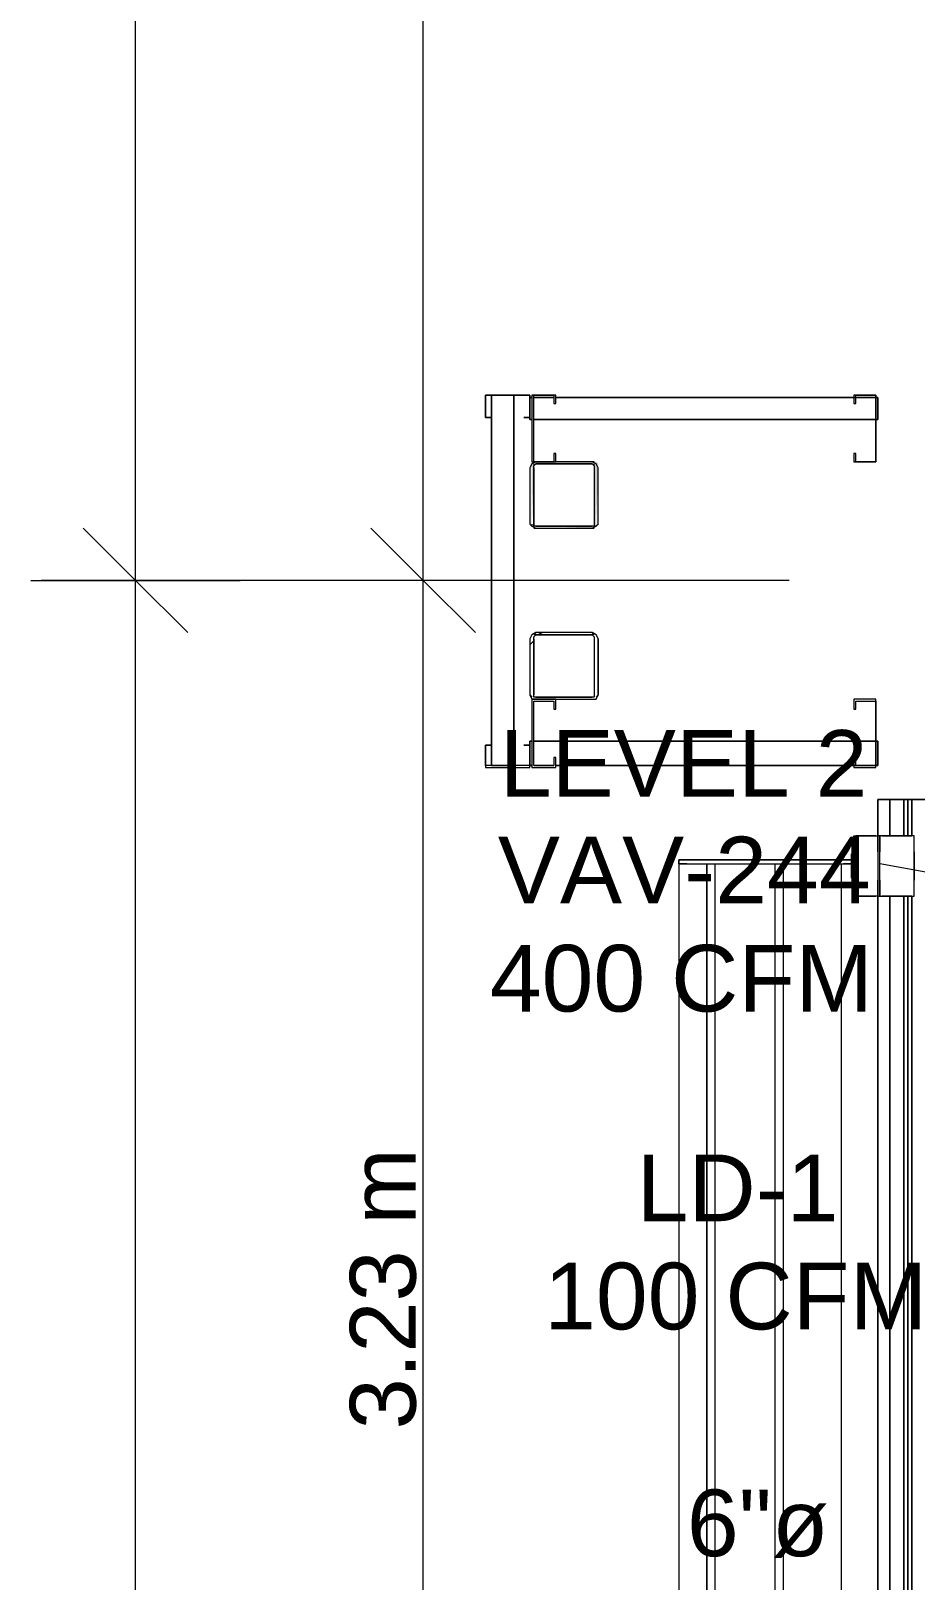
# Model space of a CAD drawing. Header units: metres. Extents: x -2 to 207, y -8 to 52.
# Drawn here: x 5.076 to 7.09, y 39.29 to 42.818 of the extents above; entities that cross this region are included whole.
import ezdxf

# ---------------------------------------------------------------- set-up
doc = ezdxf.new("R2010")
doc.units = ezdxf.units.M
doc.layers.add('HVAC - Ductos', color=5, linetype='Continuous', lineweight=0)
doc.layers.add('PDF_Text', color=7, linetype='Continuous', lineweight=0)
doc.layers.add('PDF_Geometry', color=7, linetype='Continuous', lineweight=0, true_color=0xaaaaaa)
doc.layers.add('PDF_Solid Fills', color=7, linetype='Continuous', lineweight=0, true_color=0xffffff)
doc.styles.add('PDF Helvetica', font='')
doc.styles.get('PDF Helvetica').set_extended_font_data('Helvetica')

msp = doc.modelspace()

# ---------------------------------------------------------------- hatches: boundary and pattern name
at = {"layer": 'PDF_Solid Fills', "lineweight": 0, "transparency": 33554559}
h = msp.add_hatch(color=256, dxfattribs=at)
h.paths.add_polyline_path([(6.2259, 41.6907), (6.3541, 41.6861), (6.3541, 41.6907)])
h.paths.add_polyline_path([(6.3679, 41.8327), (6.3633, 41.8373), (6.2167, 41.8373), (6.2121, 41.8281), (6.2167, 41.8235), (6.2167, 41.6907), (6.2213, 41.8327), (6.3587, 41.8327), (6.3587, 41.6907), (6.3633, 41.6953)])

# ---------------------------------------------------------------- linework, layer by layer
at = {"layer": 'HVAC - Ductos', "color": 252, "lineweight": 0, "true_color": 0x939598}
for points in [[(5.3142, 9.1378), (5.3142, 13.976), (5.3142, 23.1715), (5.3142, 32.3715), (5.3142, 41.567), (5.3142, 46.4007)], [(5.5569, 17.1787), (5.5707, 17.2061), (5.6119, 17.229), (5.6761, 17.2473), (5.7632, 17.2611), (5.864, 17.2703), (5.9693, 17.2748), (5.9693, 17.2794), (5.9693, 17.5727), (5.9693, 19.7856), (5.9693, 21.852), (5.9693, 23.1715), (5.9693, 26.2962), (5.9693, 28.7108), (5.9693, 32.3715), (5.9693, 38.3415), (5.9693, 41.567), (5.9693, 45.3515), (5.9693, 46.4007)], [(5.195, 41.6861), (5.3142, 41.567), (5.4332, 41.4479)], [(5.8502, 41.6861), (5.9693, 41.567), (6.0884, 41.4479)], [(5.0759, 41.567), (5.3142, 41.567), (5.5524, 41.567)], [(6.2075, 41.567), (5.9693, 41.567), (5.7311, 41.567)]]:
    msp.add_lwpolyline(points, dxfattribs=at)
at = {"layer": 'HVAC - Ductos', "lineweight": 0}
msp.add_lwpolyline([(8.4709, 40.1559), (7.9715, 40.7469), (7.0094, 40.921)], dxfattribs=at)
at = {"layer": 'PDF_Geometry', "color": 252, "lineweight": 0, "true_color": 0x939598}
for points in [[(6.1113, 41.9885), (6.1113, 41.9382), (6.1251, 41.9382), (6.1113, 41.9382), (6.1113, 41.9885), (6.2121, 41.9885), (6.2121, 41.9382), (6.1984, 41.9382), (6.2121, 41.9382), (6.2121, 41.9885)], [(6.1755, 41.1455), (6.1755, 41.9885), (6.1251, 41.9885), (6.1755, 41.9885)], [(6.2121, 41.9839), (6.2167, 41.9839)], [(6.1251, 41.9427), (6.1251, 41.3241), (6.1251, 41.2371), (6.1251, 41.8235)], [(6.1251, 41.9427), (6.1251, 41.3241), (6.1251, 41.2371), (6.1251, 41.8235)], [(6.1755, 41.315), (6.1755, 41.3241), (6.1755, 41.9427), (6.1755, 41.9244)], [(6.1755, 41.315), (6.1755, 41.3241), (6.1755, 41.9427), (6.1755, 41.9244)], [(6.2121, 41.9382), (6.2121, 41.9336)], [(6.2121, 41.9382), (6.2121, 41.9336)], [(6.2121, 41.9336), (6.2167, 41.9336)], [(6.1755, 41.2371), (6.1755, 41.2509), (6.1755, 41.8419), (6.1755, 41.8235)], [(6.1755, 41.2371), (6.1755, 41.2509), (6.1755, 41.8419), (6.1755, 41.8235)], [(6.1113, 41.1409), (6.2121, 41.1409), (6.2121, 41.1913), (6.1984, 41.1913), (6.2121, 41.1913), (6.2121, 41.1455), (6.1113, 41.1455), (6.1113, 41.1913), (6.1251, 41.1913), (6.1113, 41.1913)], [(6.2121, 41.1959), (6.2121, 41.1913), (6.2121, 41.2005), (6.2167, 41.2005), (6.2121, 41.2005), (6.2121, 41.1913)], [(6.2167, 41.2005), (6.2121, 41.2005)], [(6.2167, 41.1455), (6.2121, 41.1455)], [(6.1251, 41.1409), (6.1755, 41.1409), (6.1297, 41.1409), (6.1755, 41.1409)], [(6.1251, 41.1409), (6.1755, 41.1409), (6.1297, 41.1409), (6.1755, 41.1409)]]:
    msp.add_lwpolyline(points, close=True, dxfattribs=at)
for points in [[(6.1251, 41.1455), (6.1251, 41.9885), (6.1251, 41.1455), (6.1251, 41.9885), (6.1251, 41.1455), (6.1251, 41.9885), (6.1755, 41.9885), (6.1755, 41.1455), (6.1755, 41.9885), (6.1251, 41.9885), (6.1755, 41.9885), (6.1755, 41.1455), (6.1755, 41.9885), (6.1297, 41.9885), (6.1755, 41.9885), (6.1755, 41.1455), (6.1755, 41.9885), (6.1297, 41.9885), (6.1755, 41.9885), (6.1755, 41.1455), (6.1755, 41.9885), (6.1297, 41.9885)], [(6.2167, 41.9839), (6.2121, 41.9839)], [(6.2167, 41.9839), (6.2121, 41.9839)], [(6.2121, 41.9336), (6.2121, 41.9839)], [(6.2167, 41.9839), (6.2121, 41.9839)], [(6.1251, 41.9427), (6.1251, 41.3517)], [(6.1755, 41.3517), (6.1755, 41.9427)], [(6.2121, 41.9336), (6.2121, 41.9382)], [(6.2121, 41.9336), (6.2121, 41.9382)], [(6.2121, 41.9336), (6.2121, 41.9382)], [(6.2121, 41.9336), (6.2121, 41.9382)], [(6.2121, 41.9336), (6.2121, 41.9382)], [(6.2167, 41.9336), (6.2121, 41.9336)], [(6.2167, 41.9336), (6.2121, 41.9336)], [(6.2167, 41.9336), (6.2121, 41.9336)], [(6.2167, 41.9336), (6.2121, 41.9336)], [(6.2167, 41.9336), (6.2121, 41.9336)], [(6.2167, 41.9336), (6.2121, 41.9336)], [(6.2167, 41.9336), (6.2121, 41.9336)], [(6.2167, 41.9336), (6.2121, 41.9336)], [(6.1755, 41.2371), (6.1755, 41.2509), (6.1755, 41.8419)], [(6.2167, 41.8327), (6.2121, 41.8235), (6.2121, 41.6953)], [(6.2259, 41.8373), (6.2213, 41.8373)], [(6.2213, 41.8327), (6.2213, 41.8281)], [(6.2213, 41.8235), (6.2213, 41.6953), (6.2213, 41.6907)], [(6.2167, 41.6953), (6.2167, 41.6907)], [(5.5753, 41.567), (5.0988, 41.567)], [(6.2167, 41.4433), (6.2121, 41.4341), (6.2121, 41.3059), (6.2167, 41.3013)], [(6.2121, 41.4204), (6.2213, 41.4295)], [(6.2213, 41.4341), (6.2213, 41.3059)], [(6.2305, 41.4433), (6.2396, 41.4479)], [(6.1251, 41.3517), (6.1251, 41.2555)], [(6.1251, 41.3333), (6.1251, 41.3059)], [(6.1755, 41.315), (6.1755, 41.3333), (6.1755, 41.3517)], [(6.2213, 41.2967), (6.2259, 41.2967)], [(6.1251, 41.2555), (6.1251, 41.2371)], [(6.2121, 41.1959), (6.2121, 41.1913), (6.2121, 41.2005)], [(6.2121, 41.2005), (6.2167, 41.2005)], [(6.2121, 41.2005), (6.2167, 41.2005)], [(6.2121, 41.1913), (6.2121, 41.2005)], [(6.2121, 41.2005), (6.2167, 41.2005)], [(6.2121, 41.2005), (6.2167, 41.2005)], [(6.2121, 41.1455), (6.2121, 41.2005)], [(6.2121, 41.2005), (6.2167, 41.2005)], [(6.2121, 41.2005), (6.2167, 41.2005)], [(6.2121, 41.1913), (6.2121, 41.1959)], [(6.2121, 41.1913), (6.2121, 41.1959)], [(6.2121, 41.1455), (6.2167, 41.1455)], [(6.2121, 41.1455), (6.2167, 41.1455)], [(6.2121, 41.1455), (6.2167, 41.1455)], [(6.1755, 41.1409), (6.1251, 41.1409)], [(6.1755, 41.1409), (6.1297, 41.1409)]]:
    msp.add_lwpolyline(points, dxfattribs=at)
at = {"layer": 'PDF_Geometry', "lineweight": 0}
for points in [[(6.2167, 41.8373), (6.2717, 41.8373), (6.2717, 41.8557), (6.2671, 41.8557), (6.2671, 41.8373), (6.2213, 41.8373), (6.2213, 41.9885), (6.2671, 41.9885), (6.2671, 41.9702), (6.2717, 41.9702), (6.2717, 41.9885), (6.2167, 41.9885)], [(6.2213, 41.9839), (6.2671, 41.9839)], [(6.2213, 41.9839), (6.2671, 41.9839)], [(6.9727, 41.9839), (6.9498, 41.9839), (6.7986, 41.9839), (6.9498, 41.9839)], [(7.0002, 41.8373), (7.0002, 41.9885), (6.9498, 41.9885), (6.9498, 41.9702), (6.9544, 41.9702), (6.9544, 41.9885), (7.0002, 41.9885), (7.0002, 41.8373), (6.9544, 41.8373), (6.9544, 41.8557), (6.9498, 41.8557), (6.9498, 41.8373)], [(6.2671, 41.9336), (6.8215, 41.9336), (6.7986, 41.9336), (6.2442, 41.9336)], [(6.2671, 41.9336), (6.8215, 41.9336), (6.7986, 41.9336), (6.2442, 41.9336)], [(6.4184, 41.9336), (6.9727, 41.9336), (6.9498, 41.9336), (6.3954, 41.9336)], [(6.4184, 41.9336), (6.9727, 41.9336), (6.9498, 41.9336), (6.3954, 41.9336)], [(6.3587, 41.6953), (6.3587, 41.6907), (6.3541, 41.6907), (6.2259, 41.6907), (6.2213, 41.6907), (6.2213, 41.6953), (6.2213, 41.8235), (6.2213, 41.8281), (6.2259, 41.8327), (6.3541, 41.8327), (6.3587, 41.8281), (6.3587, 41.8235)], [(6.3679, 41.3059), (6.3679, 41.4341), (6.3633, 41.4433), (6.3541, 41.4479), (6.2259, 41.4479), (6.2167, 41.4433), (6.2121, 41.4341), (6.2121, 41.3059), (6.2167, 41.2967), (6.2259, 41.2967), (6.3541, 41.2967), (6.3633, 41.2967)], [(6.3541, 41.4433), (6.3587, 41.4387), (6.3587, 41.4341), (6.3587, 41.3059), (6.3587, 41.3013), (6.3541, 41.3013), (6.2259, 41.3013), (6.2213, 41.3013), (6.2213, 41.3059), (6.2213, 41.4341), (6.2213, 41.4387), (6.2259, 41.4433)], [(6.2167, 41.1409), (6.2717, 41.1409), (6.2717, 41.1638), (6.2671, 41.1638), (6.2671, 41.1455), (6.2213, 41.1455), (6.2213, 41.2921), (6.2671, 41.2921), (6.2671, 41.2737), (6.2717, 41.2737), (6.2717, 41.2967), (6.2167, 41.2967)], [(7.0002, 41.1409), (7.0002, 41.2967), (6.9498, 41.2967), (6.9498, 41.2737), (6.9544, 41.2737), (6.9544, 41.2921), (7.0002, 41.2921), (7.0002, 41.1455), (6.9544, 41.1455), (6.9544, 41.1638), (6.9498, 41.1638), (6.9498, 41.1409)], [(7.0048, 41.1455), (7.0048, 41.2005), (7.0002, 41.2005), (6.2213, 41.2005), (7.0002, 41.2005), (7.0048, 41.2005), (7.0048, 41.1455), (7.0002, 41.1455), (6.9498, 41.1455), (6.2717, 41.1455), (6.9498, 41.1455), (7.0002, 41.1455)], [(7.0048, 41.2005), (7.0002, 41.2005), (6.2213, 41.2005), (7.0002, 41.2005)], [(6.8215, 41.2005), (6.7986, 41.2005), (6.2442, 41.2005), (6.2671, 41.2005)], [(6.8215, 41.2005), (6.7986, 41.2005), (6.2442, 41.2005), (6.2671, 41.2005)], [(6.9727, 41.2005), (6.9498, 41.2005), (6.3954, 41.2005), (6.4184, 41.2005)], [(6.9727, 41.2005), (6.9498, 41.2005), (6.3954, 41.2005), (6.4184, 41.2005)], [(7.0048, 41.1501), (7.0048, 41.1959)], [(7.0048, 41.1501), (7.0048, 41.1959)], [(6.2671, 41.1455), (6.2213, 41.1455)], [(6.2671, 41.1455), (6.2213, 41.1455)], [(7.0048, 41.0676), (7.0048, 40.9851), (7.0048, 41.0676), (7.0322, 41.0676), (7.0644, 41.0676), (7.0735, 41.0676), (7.0826, 41.0676), (7.1606, 41.0676), (7.1606, 40.9668), (7.1606, 41.0676), (7.0826, 41.0676), (7.046, 41.0676), (7.0185, 41.0676)], [(7.0322, 41.0676), (7.0322, 40.9851)], [(7.0644, 41.0676), (7.0644, 40.9851)], [(7.0735, 41.0676), (7.0735, 40.9851)], [(7.0826, 41.0676), (7.0826, 40.9851)], [(6.9498, 40.9439), (6.9498, 40.9851), (6.9498, 40.9439), (6.9452, 40.9439), (6.9498, 40.9439), (6.9498, 40.9484), (6.9498, 40.9439), (6.9452, 40.9439)], [(7.0002, 40.9851), (6.9544, 40.9851)], [(6.9452, 40.9439), (6.9452, 40.9302), (6.6153, 40.9302), (6.6016, 40.9302), (6.5833, 40.9302), (6.5695, 40.9302), (6.5604, 40.9302), (6.5558, 40.9302), (6.5512, 40.9302), (6.5558, 40.9302), (6.5604, 40.9302), (6.5695, 40.9302), (6.5833, 40.9302), (6.6016, 40.9302), (6.6153, 40.9302), (6.6016, 40.9302), (6.5833, 40.9302), (6.5695, 40.9302), (6.5604, 40.9302), (6.5558, 40.9302), (6.5512, 40.9302), (6.5558, 40.9302), (6.5604, 40.9302), (6.5695, 40.9302), (6.5833, 40.9302), (6.6016, 40.9302), (6.6153, 40.9302), (6.9452, 40.9302)], [(7.0872, 40.8843), (7.0872, 40.8889), (7.0872, 40.9439), (7.0872, 40.9484), (7.0872, 40.9439), (7.0872, 40.8889)], [(6.9452, 40.9118), (6.9452, 40.9026)], [(6.9498, 40.8477), (6.9498, 40.8889), (6.9452, 40.8889), (6.9498, 40.8889), (6.9498, 40.8843), (6.9498, 40.8889), (6.9452, 40.8889), (6.9498, 40.8889)], [(6.9544, 40.8477), (7.0002, 40.8477)], [(7.0048, 40.8477), (7.0048, 40.0321), (7.0048, 38.5706), (7.0048, 40.0321)], [(7.0322, 40.8477), (7.0322, 40.0321)], [(7.0644, 40.8477), (7.0644, 40.0321)], [(7.0735, 40.8477), (7.0735, 40.0321)], [(7.0826, 40.8477), (7.0826, 40.0321)], [(7.0322, 40.0321), (7.0322, 38.5706)], [(7.0644, 40.0321), (7.0644, 38.5706)], [(7.0735, 40.0321), (7.0735, 38.5706)], [(7.0826, 40.0321), (7.0826, 38.5706)]]:
    msp.add_lwpolyline(points, close=True, dxfattribs=at)
for points in [[(6.2671, 41.9839), (6.2213, 41.9839)], [(6.7849, 41.9839), (6.2717, 41.9839), (6.4184, 41.9839), (6.9498, 41.9839), (6.9727, 41.9839), (6.9498, 41.9839), (6.4184, 41.9839), (6.2717, 41.9839), (6.7986, 41.9839), (6.2717, 41.9839), (6.9498, 41.9839), (7.0002, 41.9839), (7.0048, 41.9839), (7.0048, 41.9336), (7.0002, 41.9336), (6.2213, 41.9336), (7.0002, 41.9336), (7.0048, 41.9336), (7.0048, 41.9839), (7.0002, 41.9839), (6.9498, 41.9839), (6.2717, 41.9839), (6.9498, 41.9839), (7.0002, 41.9839), (7.0048, 41.9839), (7.0002, 41.9839), (6.9498, 41.9839), (6.2717, 41.9839), (6.9498, 41.9839), (7.0002, 41.9839), (7.0048, 41.9839), (7.0048, 41.9336), (7.0002, 41.9336), (6.2213, 41.9336), (7.0002, 41.9336), (7.0048, 41.9336), (7.0048, 41.9839), (7.0048, 41.9336), (7.0048, 41.9839), (7.0048, 41.9336), (7.0002, 41.9336), (6.2213, 41.9336), (7.0002, 41.9336), (7.0048, 41.9336), (7.0002, 41.9336), (6.2213, 41.9336), (7.0002, 41.9336), (7.0048, 41.9336), (7.0048, 41.9839), (7.0048, 41.9336), (7.0002, 41.9336), (6.2213, 41.9336), (7.0002, 41.9336), (7.0048, 41.9336), (7.0048, 41.9839)], [(6.2671, 41.9839), (6.2442, 41.9839)], [(6.2442, 41.9839), (6.2671, 41.9839)], [(6.2671, 41.9839), (6.2442, 41.9839)], [(6.2442, 41.9839), (6.2671, 41.9839)], [(6.2671, 41.9839), (6.2442, 41.9839)], [(6.959, 41.9839), (6.9498, 41.9839), (6.7849, 41.9839)], [(6.2442, 41.9336), (6.7849, 41.9336)], [(6.3954, 41.9336), (6.9406, 41.9336)], [(6.7849, 41.9336), (6.8077, 41.9336)], [(6.9406, 41.9336), (6.959, 41.9336)], [(6.2259, 41.8373), (6.2167, 41.8327), (6.2121, 41.8235), (6.2121, 41.6953), (6.2167, 41.6907), (6.2259, 41.6861), (6.3541, 41.6861), (6.3633, 41.6907), (6.3679, 41.6953), (6.3679, 41.8235), (6.3633, 41.8327), (6.3541, 41.8373), (6.2717, 41.8373)], [(6.3541, 41.8327), (6.2259, 41.8327)], [(6.3587, 41.8373), (6.3541, 41.8373), (6.2717, 41.8373)], [(6.3587, 41.8281), (6.3587, 41.8327)], [(6.3587, 41.8235), (6.3587, 41.6953), (6.3587, 41.6907)], [(6.3679, 41.6953), (6.3679, 41.8235), (6.3633, 41.8327)], [(6.2213, 41.6861), (6.2259, 41.6861), (6.3541, 41.6861), (6.3587, 41.6861)], [(6.2259, 41.6907), (6.3541, 41.6907)], [(6.3541, 41.6861), (6.3679, 41.6953), (6.3633, 41.6907)], [(6.8031, 41.567), (5.5753, 41.567)], [(6.3587, 41.4433), (6.3541, 41.4479), (6.2259, 41.4479), (6.2213, 41.4433)], [(6.3541, 41.4433), (6.2259, 41.4433)], [(6.3587, 41.4341), (6.3587, 41.3059)], [(6.3633, 41.4433), (6.3679, 41.4341), (6.3679, 41.3059), (6.3633, 41.3013)], [(6.2259, 41.3013), (6.3541, 41.3013)], [(6.2717, 41.2967), (6.3541, 41.2967), (6.3587, 41.2967)], [(6.2213, 41.2005), (7.0002, 41.2005), (7.0048, 41.2005)], [(6.2213, 41.2005), (7.0002, 41.2005), (7.0048, 41.2005)], [(6.2213, 41.2005), (7.0002, 41.2005), (7.0048, 41.2005)], [(6.2213, 41.2005), (7.0002, 41.2005), (7.0048, 41.2005)], [(6.2213, 41.2005), (7.0002, 41.2005), (7.0048, 41.2005)], [(6.2213, 41.2005), (7.0002, 41.2005), (7.0048, 41.2005)], [(6.7849, 41.2005), (6.2442, 41.2005)], [(6.9406, 41.2005), (6.3954, 41.2005)], [(6.8077, 41.2005), (6.7849, 41.2005)], [(6.959, 41.2005), (6.9406, 41.2005)], [(7.0048, 41.2005), (7.0048, 41.1455)], [(7.0048, 41.2005), (7.0048, 41.1455)], [(7.0048, 41.2005), (7.0048, 41.1455)], [(7.0048, 41.1959), (7.0048, 41.1501)], [(6.2213, 41.1455), (6.2671, 41.1455)], [(6.2442, 41.1455), (6.2671, 41.1455)], [(6.2671, 41.1455), (6.2442, 41.1455), (6.2671, 41.1455)], [(6.2671, 41.1455), (6.2442, 41.1455)], [(6.2442, 41.1455), (6.2671, 41.1455)], [(6.2717, 41.1455), (6.9498, 41.1455), (7.0002, 41.1455), (7.0048, 41.1455)], [(6.2717, 41.1455), (6.9498, 41.1455), (7.0002, 41.1455), (7.0048, 41.1455)], [(6.2717, 41.1455), (6.9498, 41.1455), (7.0002, 41.1455), (7.0048, 41.1455)], [(6.2717, 41.1455), (6.7986, 41.1455)], [(6.4184, 41.1455), (6.2717, 41.1455)], [(6.2717, 41.1455), (6.7986, 41.1455)], [(6.4184, 41.1455), (6.2717, 41.1455)], [(6.2717, 41.1455), (6.7849, 41.1455)], [(6.4184, 41.1455), (6.9498, 41.1455), (6.9727, 41.1455)], [(6.4184, 41.1455), (6.9498, 41.1455), (6.9727, 41.1455)], [(6.7849, 41.1455), (6.9498, 41.1455), (6.959, 41.1455)], [(6.9727, 41.1455), (6.9498, 41.1455), (6.7986, 41.1455)], [(6.9727, 41.1455), (6.9498, 41.1455), (6.7986, 41.1455)], [(7.1468, 41.0676), (7.0689, 41.0676), (7.0048, 41.0676), (7.0048, 40.9897)], [(7.0872, 40.8477), (7.0872, 40.9851), (7.0826, 40.9851), (7.014, 40.9851), (7.0094, 40.9851), (7.0048, 40.9851), (7.0048, 40.8477), (7.0002, 40.8477), (6.9544, 40.8477), (6.9498, 40.8477), (6.9498, 40.9851), (6.9544, 40.9851), (7.0002, 40.9851), (7.0048, 40.9851), (7.0048, 40.9484), (7.0048, 40.9851)], [(7.0048, 40.8477), (7.0048, 40.8843), (7.0048, 40.8477), (7.0094, 40.8477), (7.014, 40.8477), (7.0826, 40.8477), (7.0872, 40.8477), (7.0872, 40.9851)], [(7.0094, 40.8843), (7.0094, 40.8477), (7.0094, 40.9851), (7.0094, 40.9484)], [(7.014, 40.9851), (7.0826, 40.9851)], [(6.9498, 40.8889), (6.9452, 40.8889), (6.9452, 40.8981), (6.9452, 40.8889), (6.9452, 40.9439), (6.9452, 40.9348), (6.9452, 40.9439), (6.9498, 40.9439), (6.9498, 40.9484)], [(6.9498, 40.9439), (6.9452, 40.9439), (6.9452, 40.9348)], [(6.5512, 40.9302), (6.5512, 40.921), (6.5512, 40.9302), (6.5512, 40.921), (6.5558, 40.921), (6.5604, 40.921), (6.5695, 40.921), (6.5833, 40.921), (6.6016, 40.921), (6.6153, 40.921), (6.9452, 40.921), (6.9452, 40.8889), (6.9452, 40.8981)], [(6.6153, 40.9302), (6.6016, 40.9302), (6.5833, 40.9302), (6.5695, 40.9302), (6.5604, 40.9302), (6.5558, 40.9302), (6.5512, 40.9302), (6.5558, 40.9302), (6.5604, 40.9302), (6.5695, 40.9302), (6.5833, 40.9302), (6.6016, 40.9302), (6.6153, 40.9302), (6.9452, 40.9302)], [(6.5695, 40.921), (6.5604, 40.921), (6.5558, 40.921), (6.5512, 40.921), (6.5512, 38.4973), (6.5558, 38.4973), (6.5604, 38.4973), (6.5695, 38.4973)], [(6.5741, 40.921), (6.5833, 40.921), (6.6016, 40.921), (6.6153, 40.921)], [(6.6336, 40.921), (6.6336, 38.5156), (6.6153, 38.5156), (6.6153, 40.921), (6.6153, 38.4973), (6.9452, 38.4973), (6.9452, 38.5019), (6.9452, 38.4973), (6.9269, 38.4973), (6.9452, 38.4973), (6.9452, 38.5019), (6.9452, 38.4973)], [(6.6336, 38.5156), (6.6153, 38.5156), (6.9452, 38.5156), (6.9223, 38.5156), (6.9223, 40.921)], [(6.6153, 38.5156), (6.6153, 40.921), (6.6153, 38.5156)], [(6.6153, 38.5156), (6.6153, 40.921), (6.6153, 38.5156)], [(6.7895, 40.921), (6.7895, 38.5156), (6.7711, 38.5156), (6.7711, 40.921)], [(6.9498, 40.8843), (6.9498, 40.8889), (6.9452, 40.8889), (6.9452, 40.921), (6.9269, 40.921), (6.9452, 40.921)], [(6.9452, 40.9026), (6.9452, 40.9118)], [(7.0826, 40.8477), (7.014, 40.8477)], [(7.0048, 40.0733), (7.0048, 39.9955)]]:
    msp.add_lwpolyline(points, dxfattribs=at)

# ---------------------------------------------------------------- texts
at = {"layer": 'PDF_Text', "lineweight": 0, "char_height": 0.1519, "attachment_point": 4, "style": 'PDF Helvetica'}
for s, insert in [('LEVEL 2', (6.1438, 41.1499)), ('VAV-244', (6.1392, 40.9071)), ('400 CFM', (6.1209, 40.6597)), ('LD-1', (6.4554, 40.1832)), ('100 CFM', (6.2446, 39.9357)), ('6"ø', (6.5699, 39.418))]:
    msp.add_mtext(s, dxfattribs=dict(at, insert=insert))
at = {"layer": 'PDF_Text', "color": 252, "lineweight": 0, "true_color": 0x939598, "insert": (5.8783, 39.633), "char_height": 0.15002, "attachment_point": 4, "rotation": 90, "style": 'PDF Helvetica'}
msp.add_mtext('3.23 m', dxfattribs=at)

doc.saveas('drawing.dxf')
